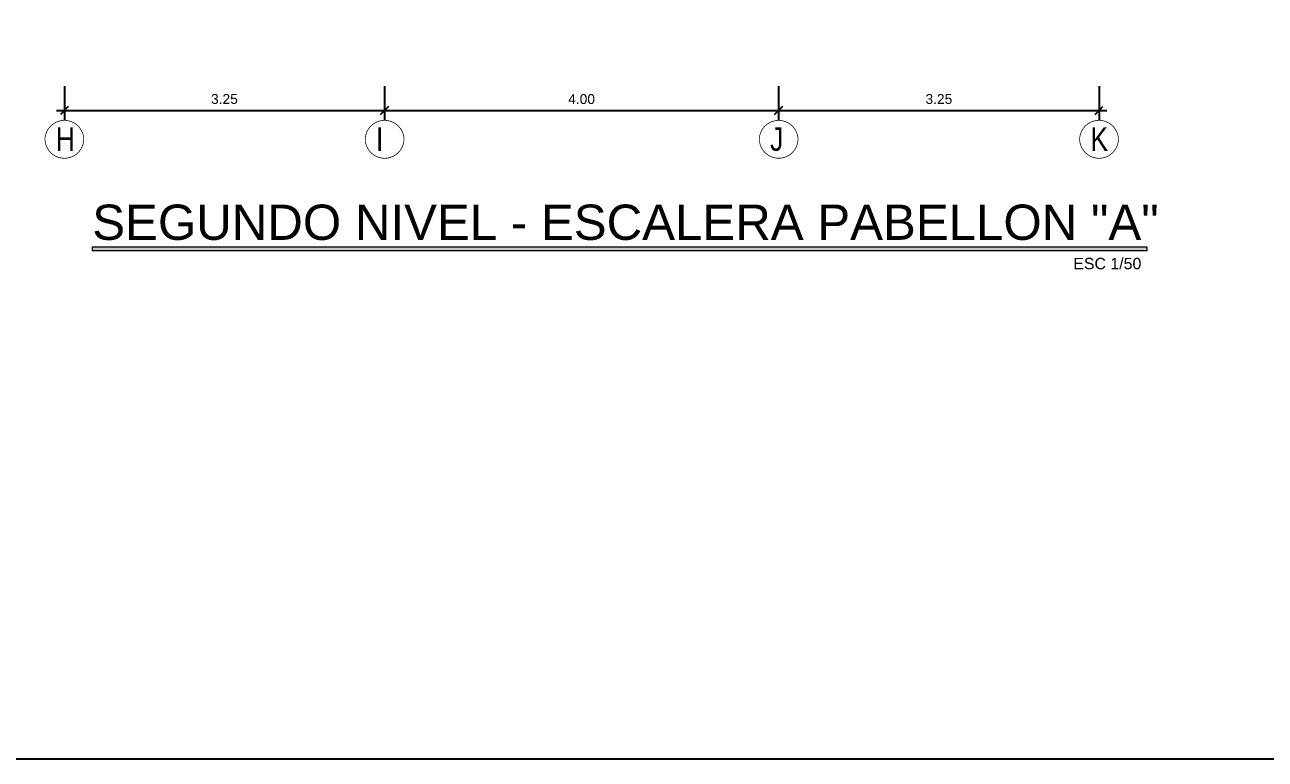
# Model space of a CAD drawing. Header units: millimetres. Extents: x 3354 to 3637, y 1117 to 1358.
# Drawn here: x 3502.76 to 3515.35, y 1116.84 to 1124.29 of the extents above; entities that cross this region are included whole.
import ezdxf

# ---------------------------------------------------------------- set-up
doc = ezdxf.new("R2010")
doc.units = ezdxf.units.MM
for name, color, linetype, lineweight in [('CASCO', 252, 'Continuous', 9), ('COTAS', 7, 'Continuous', 9), ('muros', 7, 'Continuous', 5)]:
    doc.layers.add(name, color=color, linetype=linetype, lineweight=lineweight)
doc.styles.add('1', font='arial.ttf')
doc.styles.get("Standard").update_dxf_attribs({"font": 'arial.ttf'})
doc.styles.add('style1', font='arial.ttf')
doc.styles.add('style2', font='arial.ttf')
doc.dimstyles.new('Esc  1  50', dxfattribs={"dimtxt": 0.1, "dimasz": 0.08, "dimexe": 0.2, "dimexo": 0.15, "dimgap": 0.065, "dimtad": 1, "dimzin": 4, "dimdsep": 46, "dimtxsty": 'Standard', "dimblk": 'OBLIQUE', "dimcen": 0.12, "dimdle": 0.15, "dimadec": 0, "dimazin": 0, "dimtfac": 1, "dimtix": 1, "dimtmove": 0, "dimatfit": 3, "dimldrblk": 'OBLIQUE', "dimfxl": 1, "dimarcsym": 0})

# ---------------------------------------------------------------- blocks, each defined once
blk = doc.blocks.new('_Oblique')
at = {"color": 0, "linetype": 'ByBlock', "lineweight": -2}
blk.add_line((-0.5, -0.5), (0.5, 0.5), dxfattribs=at)
blk = doc.blocks.new('*D117')
at = {"layer": 'CASCO', "color": 0, "lineweight": -2, "transparency": 16777216}
for p, q in [((3503.161, 1123.671), (3503.161, 1123.322)), ((3506.412, 1123.671), (3506.412, 1123.322)), ((3503.081, 1123.422), (3506.492, 1123.422))]:
    blk.add_line(p, q, dxfattribs=at)
at = {"layer": 'Defpoints', "color": 0, "transparency": 16777216}
for p in [(3503.161, 1123.921), (3506.412, 1123.921), (3506.412, 1123.422)]:
    blk.add_point(p, dxfattribs=at)
at = {"layer": 'CASCO', "color": 0, "lineweight": -2, "transparency": 16777216, "xscale": 0.08, "yscale": 0.08, "zscale": 0.08, "rotation": 180}
blk.add_blockref('_Oblique', (3503.161, 1123.422), dxfattribs=at)
at = {"layer": 'CASCO', "color": 0, "lineweight": -2, "transparency": 16777216, "xscale": 0.08, "yscale": 0.08, "zscale": 0.08}
blk.add_blockref('_Oblique', (3506.412, 1123.422), dxfattribs=at)
at = {"layer": 'CASCO', "color": 0, "lineweight": 5, "transparency": 16777216, "insert": (3504.786, 1123.539), "char_height": 0.1, "attachment_point": 5}
blk.add_mtext('3.25', dxfattribs=at)
blk = doc.blocks.new('*D118')
at = {"layer": 'CASCO', "color": 0, "lineweight": -2, "transparency": 16777216}
for p, q in [((3506.412, 1123.671), (3506.412, 1123.322)), ((3510.412, 1123.671), (3510.412, 1123.322)), ((3506.332, 1123.422), (3510.492, 1123.422))]:
    blk.add_line(p, q, dxfattribs=at)
at = {"layer": 'Defpoints', "color": 0, "transparency": 16777216}
for p in [(3506.412, 1123.921), (3510.412, 1123.921), (3510.412, 1123.422)]:
    blk.add_point(p, dxfattribs=at)
at = {"layer": 'CASCO', "color": 0, "lineweight": -2, "transparency": 16777216, "xscale": 0.08, "yscale": 0.08, "zscale": 0.08, "rotation": 180}
blk.add_blockref('_Oblique', (3506.412, 1123.422), dxfattribs=at)
at = {"layer": 'CASCO', "color": 0, "lineweight": -2, "transparency": 16777216, "xscale": 0.08, "yscale": 0.08, "zscale": 0.08}
blk.add_blockref('_Oblique', (3510.412, 1123.422), dxfattribs=at)
at = {"layer": 'CASCO', "color": 0, "lineweight": 5, "transparency": 16777216, "insert": (3508.412, 1123.538), "char_height": 0.1, "attachment_point": 5}
blk.add_mtext('4.00', dxfattribs=at)
blk = doc.blocks.new('*D119')
at = {"layer": 'CASCO', "color": 0, "lineweight": -2, "transparency": 16777216}
for p, q in [((3510.412, 1123.671), (3510.412, 1123.322)), ((3513.665, 1123.671), (3513.665, 1123.322)), ((3510.332, 1123.422), (3513.745, 1123.422))]:
    blk.add_line(p, q, dxfattribs=at)
at = {"layer": 'Defpoints', "color": 0, "transparency": 16777216}
for p in [(3510.412, 1123.921), (3513.665, 1123.921), (3513.665, 1123.422)]:
    blk.add_point(p, dxfattribs=at)
at = {"layer": 'CASCO', "color": 0, "lineweight": -2, "transparency": 16777216, "xscale": 0.08, "yscale": 0.08, "zscale": 0.08, "rotation": 180}
blk.add_blockref('_Oblique', (3510.412, 1123.422), dxfattribs=at)
at = {"layer": 'CASCO', "color": 0, "lineweight": -2, "transparency": 16777216, "xscale": 0.08, "yscale": 0.08, "zscale": 0.08}
blk.add_blockref('_Oblique', (3513.665, 1123.422), dxfattribs=at)
at = {"layer": 'CASCO', "color": 0, "lineweight": 5, "transparency": 16777216, "insert": (3512.039, 1123.539), "char_height": 0.1, "attachment_point": 5}
blk.add_mtext('3.25', dxfattribs=at)

msp = doc.modelspace()

# ---------------------------------------------------------------- hatches: boundary and pattern name
at = {"layer": 'muros', "ltscale": 2}
msp.add_hatch(color=7, dxfattribs=at).paths.add_polyline_path([(3514.154, 1122.037), (3503.444, 1122.037), (3503.444, 1122.001), (3514.154, 1122.001)])

# ---------------------------------------------------------------- linework, layer by layer
at = {"ltscale": 2}
msp.add_lwpolyline([(3495.247, 1152.897), (3540.979, 1152.897), (3540.979, 1116.841), (3495.247, 1116.841)], close=True, dxfattribs=at)
at = {"layer": 'CASCO', "ltscale": 2, "const_width": 0.0076}
for points in [[(3503.358, 1123.135, 0.951688), (3502.964, 1123.135, 1)], [(3506.609, 1123.135, 0.951688), (3506.215, 1123.135, 1)], [(3510.609, 1123.135, 0.951688), (3510.216, 1123.135, 1)], [(3513.862, 1123.135, 0.951688), (3513.468, 1123.135, 1)]]:
    msp.add_lwpolyline(points, format="xyb", close=True, dxfattribs=at)
at = {"layer": 'COTAS'}
msp.add_lwpolyline([(3514.154, 1122.037), (3503.444, 1122.037), (3503.444, 1122.001), (3514.154, 1122.001)], close=True, dxfattribs=at)

# ---------------------------------------------------------------- texts
at = {"layer": 'CASCO', "style": 'style1', "width": 0.8}
for s, p in [('H', (3503.074, 1123.013)), ('I', (3506.325, 1123.013)), ('J', (3510.326, 1123.013)), ('K', (3513.578, 1123.013))]:
    msp.add_text(s, height=0.24, dxfattribs=at).set_placement(p)
at = {"layer": 'COTAS'}
for s, height, style, p in [('SEGUNDO NIVEL - ESCALERA PABELLON "A"', 0.35785, '1', (3503.444, 1122.11)), ('ESC 1/50', 0.1155, 'style2', (3513.404, 1121.812))]:
    msp.add_text(s, height=height, dxfattribs=dict(at, style=style)).set_placement(p)

# ---------------------------------------------------------------- dimensions: what is measured, and where the dimension line sits
at = {"layer": 'CASCO', "lineweight": 5}
for base, p1, p2, picture, middle in [((3506.412, 1123.422), (3503.161, 1123.921), (3506.412, 1123.921), '*D117', (3504.786, 1123.539)), ((3510.412, 1123.422), (3506.412, 1123.921), (3510.412, 1123.921), '*D118', (3508.412, 1123.538)), ((3513.665, 1123.422), (3510.412, 1123.921), (3513.665, 1123.921), '*D119', (3512.039, 1123.539))]:
    dim = msp.add_linear_dim(base=base, p1=p1, p2=p2, angle=180, dimstyle='Esc  1  50', override={"dimexe": 0.1, "dimexo": 0.25, "dimdle": 0.08}, dxfattribs=at)
    dim.commit()
    dim.dimension.update_dxf_attribs({"geometry": picture, "text_midpoint": middle})

doc.saveas('drawing.dxf')
